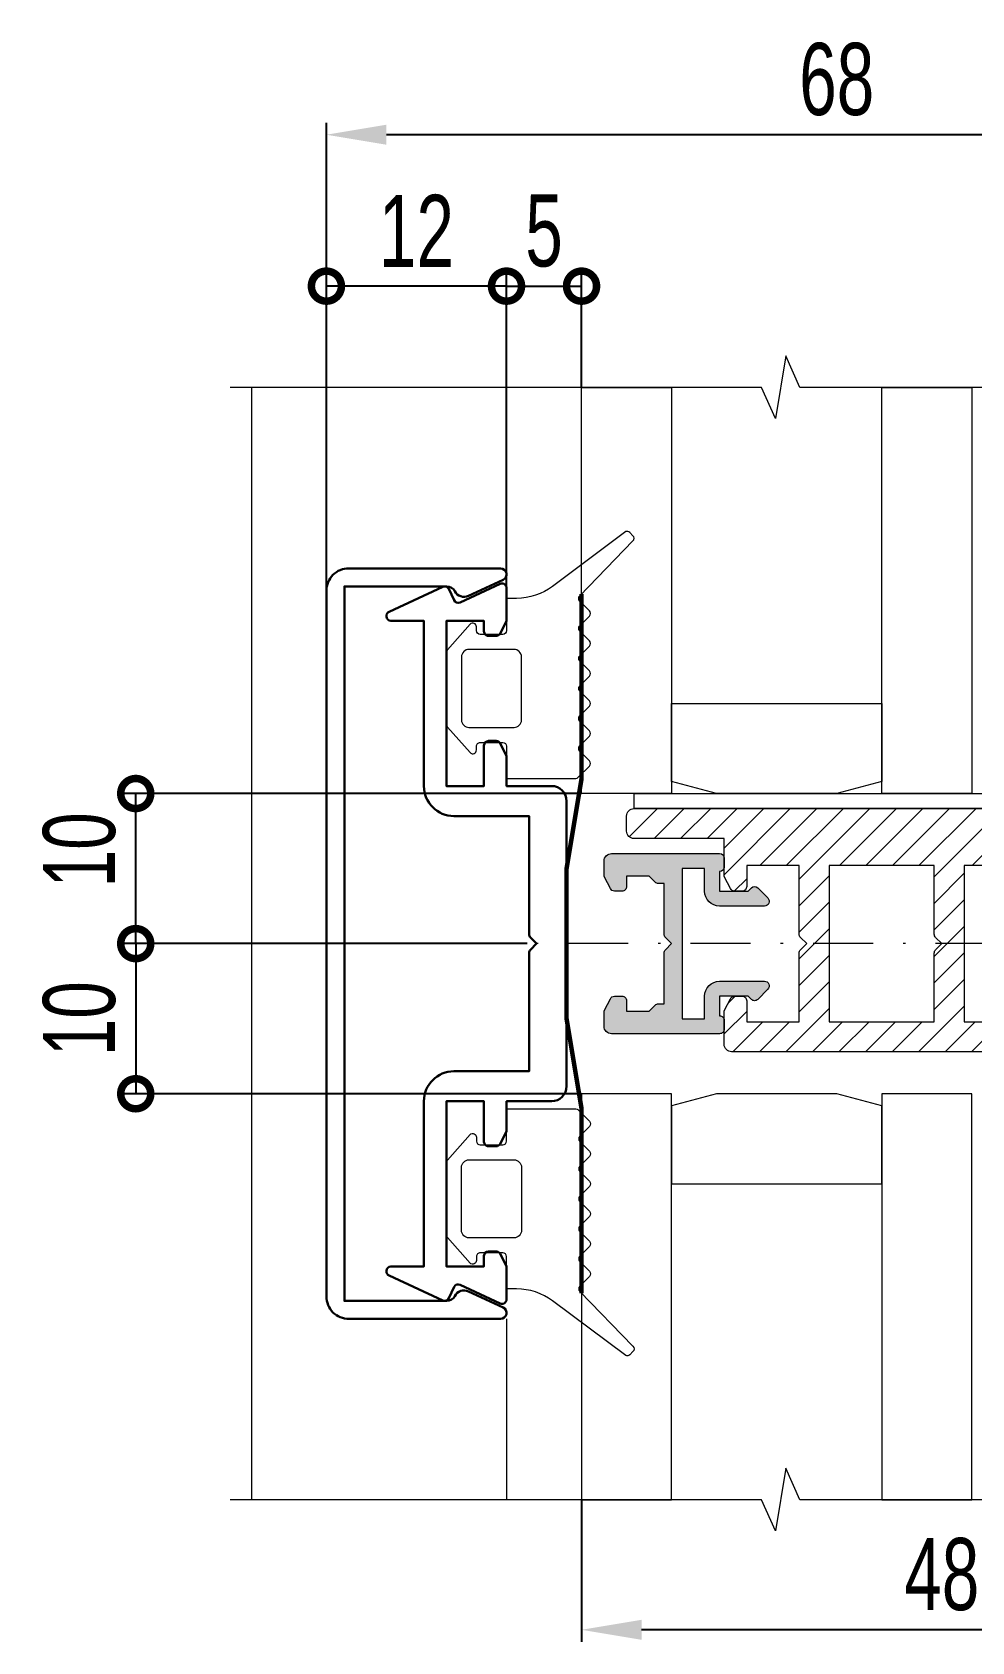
# Model space of a CAD drawing. Extents: x -37 to 8820, y -336 to 478.
# Drawn here: x 2422.2 to 2461.4, y 130.1 to 197.1 of the extents above; entities that cross this region are included whole.
import ezdxf

# ---------------------------------------------------------------- set-up
doc = ezdxf.new("R2010")
doc.units = 0
doc.header["$LTSCALE"] = 5
doc.linetypes.add('DASHDOT', pattern=[1, 0.5, -0.25, 0, -0.25])
doc.layers.get('0').update_dxf_attribs({"linetype": 'CONTINUOUS', "lineweight": 30})
doc.layers.get('DEFPOINTS').update_dxf_attribs({"linetype": 'CONTINUOUS'})
for name, color, linetype, lineweight in [('1', 6, 'DASHDOT', 13), ('Dimentions', 5, 'CONTINUOUS', 15), ('Glass', 5, 'CONTINUOUS', 20), ('Ал подклад', 7, 'CONTINUOUS', 20), ('Герлен', 7, 'CONTINUOUS', 60), ('Зигзаг', 1, 'CONTINUOUS', 15), ('Конструкции', 252, 'CONTINUOUS', 20), ('Подкладки', 1, 'CONTINUOUS', 20), ('Уплотнители', 1, 'CONTINUOUS', 20), ('Штриховка', 1, 'CONTINUOUS', 5)]:
    doc.layers.add(name, color=color, linetype=linetype, lineweight=lineweight)
doc.styles.add('3', font='RUSS.SHX', dxfattribs={"width": 0.7, "height": 3})
doc.dimstyles.new('MX1_6', dxfattribs={"dimtxt": 3, "dimasz": 2.5, "dimexe": 0.5, "dimexo": 0, "dimgap": 0.8, "dimtad": 1, "dimlfac": 1.6, "dimdsep": 46, "dimtxsty": '3', "dimcen": 0, "dimclrd": 256, "dimclre": 256, "dimclrt": 256, "dimaunit": 1, "dimadec": 0, "dimazin": 0, "dimtfac": 1, "dimtmove": 0, "dimatfit": 1, "dimfxl": 1, "dimtvp": 1, "dimtolj": 1, "dimtzin": 0, "dimarcsym": 0})

# ---------------------------------------------------------------- blocks, each defined once
blk = doc.blocks.new('_DotSmall')
at = {"color": 0, "linetype": 'ByBlock', "const_width": 0.5}
blk.add_lwpolyline([(-0.0625, 0, 1), (0.0625, 0, 1)], format="xyb", close=True, dxfattribs=at)
blk = doc.blocks.new('*D883')
at = {"layer": 'DEFPOINTS', "color": 0, "linetype": 'Continuous', "transparency": 16777216}
for p in [(2445.108084378975, 186.5015415027048), (2445.108084378975, 182.2825426567663), (2441.983084378984, 173.9398088152968)]:
    blk.add_point(p, dxfattribs=at)
at = {"layer": 'Dimentions', "linetype": 'Continuous', "lineweight": -2, "transparency": 16777216}
for p, q in [((2441.983084378984, 173.9398088152968), (2441.983084378984, 187.0015415027048)), ((2445.108084378975, 182.2825426567663), (2445.108084378975, 187.0015415027048)), ((2441.983084378984, 186.5015415027048), (2445.108084378975, 186.5015415027048))]:
    blk.add_line(p, q, dxfattribs=at)
at = {"layer": 'Dimentions', "linetype": 'Continuous', "lineweight": -2, "transparency": 16777216, "xscale": 2.5, "yscale": 2.5, "zscale": 2.5, "rotation": 180}
blk.add_blockref('_DotSmall', (2441.983084378984, 186.5015415027048), dxfattribs=at)
at = {"layer": 'Dimentions', "linetype": 'Continuous', "lineweight": -2, "transparency": 16777216, "xscale": 2.5, "yscale": 2.5, "zscale": 2.5}
blk.add_blockref('_DotSmall', (2445.108084378975, 186.5015415027048), dxfattribs=at)
at = {"layer": 'Dimentions', "linetype": 'Continuous', "transparency": 16777216, "insert": (2443.545584378979, 188.8015415027048), "char_height": 3, "attachment_point": 5, "style": '3'}
blk.add_mtext('\\A1;5', dxfattribs=at)
blk = doc.blocks.new('*D884')
at = {"layer": 'DEFPOINTS', "color": 0, "linetype": 'Continuous', "transparency": 16777216}
for p in [(2445.108084378975, 135.9720749738587), (2475.108084378988, 135.9720749738587), (2445.108084378975, 130.5602180244407)]:
    blk.add_point(p, dxfattribs=at)
at = {"layer": 'Dimentions', "linetype": 'Continuous', "lineweight": -2, "transparency": 16777216}
for p, q in [((2445.108084378975, 135.9720749738587), (2445.108084378975, 130.0602180244407)), ((2475.108084378988, 135.9720749738587), (2475.108084378988, 130.0602180244407)), ((2472.608084378987, 130.5602180244407), (2447.608084378975, 130.5602180244407))]:
    blk.add_line(p, q, dxfattribs=at)
at = {"layer": 'Dimentions', "linetype": 'Continuous', "transparency": 16777216}
for points in [[(2447.608084378975, 130.9768846911073), (2447.608084378975, 130.143551357774), (2445.108084378975, 130.5602180244407)], [(2472.608084378987, 130.9768846911073), (2472.608084378987, 130.143551357774), (2475.108084378988, 130.5602180244407)]]:
    blk.add_solid(points, dxfattribs=at)
at = {"layer": 'Dimentions', "linetype": 'Continuous', "transparency": 16777216, "insert": (2460.108084378981, 132.8602180244407), "char_height": 3, "attachment_point": 5, "style": '3'}
blk.add_mtext('\\A1;48', dxfattribs=at)
blk = doc.blocks.new('*D886')
at = {"layer": 'DEFPOINTS', "color": 0, "linetype": 'Continuous', "transparency": 16777216}
for p in [(2434.483084378987, 192.8056608351992), (2476.983084378987, 182.7403483057326), (2434.483084378987, 172.0639359575837)]:
    blk.add_point(p, dxfattribs=at)
at = {"layer": 'Dimentions', "linetype": 'Continuous', "lineweight": -2, "transparency": 16777216}
for p, q in [((2434.483084378987, 172.0639359575837), (2434.483084378987, 193.3056608351992)), ((2476.983084378987, 182.7403483057326), (2476.983084378987, 193.3056608351992)), ((2474.483084378988, 192.8056608351992), (2436.983084378987, 192.8056608351992))]:
    blk.add_line(p, q, dxfattribs=at)
at = {"layer": 'Dimentions', "linetype": 'Continuous', "transparency": 16777216}
for points in [[(2436.983084378987, 193.2223275018658), (2436.983084378987, 192.3889941685325), (2434.483084378987, 192.8056608351992)], [(2474.483084378988, 193.2223275018658), (2474.483084378988, 192.3889941685325), (2476.983084378987, 192.8056608351992)]]:
    blk.add_solid(points, dxfattribs=at)
at = {"layer": 'Dimentions', "linetype": 'Continuous', "transparency": 16777216, "insert": (2455.733084378988, 195.1056608351992), "char_height": 3, "attachment_point": 5, "style": '3'}
blk.add_mtext('\\A1;68', dxfattribs=at)
blk = doc.blocks.new('*D887')
at = {"layer": 'DEFPOINTS', "color": 0, "linetype": 'Continuous', "transparency": 16777216}
for p in [(2434.483084378987, 186.5015415027048), (2441.983084378991, 181.7261664365671), (2434.483084378987, 172.0639359575837)]:
    blk.add_point(p, dxfattribs=at)
at = {"layer": 'Dimentions', "linetype": 'Continuous', "lineweight": -2, "transparency": 16777216}
for p, q in [((2434.483084378987, 172.0639359575837), (2434.483084378987, 187.0015415027048)), ((2441.983084378991, 181.7261664365671), (2441.983084378991, 187.0015415027048)), ((2441.983084378991, 186.5015415027048), (2434.483084378987, 186.5015415027048))]:
    blk.add_line(p, q, dxfattribs=at)
at = {"layer": 'Dimentions', "linetype": 'Continuous', "lineweight": -2, "transparency": 16777216, "xscale": 2.5, "yscale": 2.5, "zscale": 2.5, "rotation": 180}
blk.add_blockref('_DotSmall', (2434.483084378987, 186.5015415027048), dxfattribs=at)
at = {"layer": 'Dimentions', "linetype": 'Continuous', "lineweight": -2, "transparency": 16777216, "xscale": 2.5, "yscale": 2.5, "zscale": 2.5}
blk.add_blockref('_DotSmall', (2441.983084378991, 186.5015415027048), dxfattribs=at)
at = {"layer": 'Dimentions', "linetype": 'Continuous', "transparency": 16777216, "insert": (2438.233084378989, 188.8015415027048), "char_height": 3, "attachment_point": 5, "style": '3'}
blk.add_mtext('\\A1;12', dxfattribs=at)
blk = doc.blocks.new('*D212')
at = {"layer": 'DEFPOINTS', "color": 0, "linetype": 'Continuous', "transparency": 16777216}
for p in [(2426.543661288451, 165.3773088152023), (2445.10808437899, 165.3773088152023), (2442.842272083398, 159.1273088153146)]:
    blk.add_point(p, dxfattribs=at)
at = {"layer": 'Dimentions', "linetype": 'Continuous', "lineweight": -2, "transparency": 16777216}
for p, q in [((2445.10808437899, 165.3773088152023), (2426.043661288451, 165.3773088152023)), ((2426.543661288451, 159.1273088153146), (2426.543661288451, 165.3773088152023)), ((2442.842272083398, 159.1273088153146), (2426.043661288451, 159.1273088153146))]:
    blk.add_line(p, q, dxfattribs=at)
at = {"layer": 'Dimentions', "linetype": 'Continuous', "lineweight": -2, "transparency": 16777216, "xscale": 2.5, "yscale": 2.5, "zscale": 2.5}
for p, rotation in [((2426.543661288451, 165.3773088152023), 90), ((2426.543661288451, 159.1273088153146), 270)]:
    blk.add_blockref('_DotSmall', p, dxfattribs=dict(at, rotation=rotation))
at = {"layer": 'Dimentions', "linetype": 'Continuous', "transparency": 16777216, "insert": (2424.200804145593, 163.0335588153145), "char_height": 3, "attachment_point": 5, "rotation": 90, "style": '3'}
blk.add_mtext('\\A1;10', dxfattribs=at)
blk = doc.blocks.new('*D213')
at = {"layer": 'DEFPOINTS', "color": 0, "linetype": 'Continuous', "transparency": 16777216}
for p in [(2442.842272083398, 159.1273088153146), (2426.543661288452, 152.8773088153328), (2445.108084378989, 152.8773088153328)]:
    blk.add_point(p, dxfattribs=at)
at = {"layer": 'Dimentions', "linetype": 'Continuous', "lineweight": -2, "transparency": 16777216}
for p, q in [((2442.842272083398, 159.1273088153146), (2426.043661288452, 159.1273088153146)), ((2426.543661288452, 159.1273088153146), (2426.543661288452, 152.8773088153328)), ((2445.108084378989, 152.8773088153328), (2426.043661288452, 152.8773088153328))]:
    blk.add_line(p, q, dxfattribs=at)
at = {"layer": 'Dimentions', "linetype": 'Continuous', "lineweight": -2, "transparency": 16777216, "xscale": 2.5, "yscale": 2.5, "zscale": 2.5}
for p, rotation in [((2426.543661288452, 159.1273088153146), 90), ((2426.543661288452, 152.8773088153328), 270)]:
    blk.add_blockref('_DotSmall', p, dxfattribs=dict(at, rotation=rotation))
at = {"layer": 'Dimentions', "linetype": 'Continuous', "transparency": 16777216, "insert": (2424.200804145594, 156.002308815323), "char_height": 3, "attachment_point": 5, "rotation": 90, "style": '3'}
blk.add_mtext('\\A1;10', dxfattribs=at)

msp = doc.modelspace()

# ---------------------------------------------------------------- hatches: boundary and pattern name
at = {"layer": 'Штриховка'}
h = msp.add_hatch(dxfattribs=at)
h.set_pattern_fill('ANSI31', color=256, scale=6.25, style=0)
h.set_pattern_definition([(45, (-3358.299020443585, 2552.882951822164), (-0.5524271728019902, 0.5524271728019903), [])])
edge = h.paths.add_edge_path(flags=16)
edge.add_line((2459.795584373554, 155.8773088153154), (2459.795584373554, 158.7371437723702))
edge.add_arc((2459.983084373554, 158.7371437723693), 0.1875, 134.9999999997052, 179.9999999997221, ccw=False)
edge.add_line((2459.850501852083, 158.8697262938424), (2460.108084373554, 159.1273088153154))
edge.add_line((2460.108084373554, 159.1273088153154), (2459.850501852083, 159.3848913367876))
edge.add_arc((2459.983084373555, 159.5174738582616), 0.1875000000011571, 180.0000000002779, 225.0000000002948, ccw=False)
edge.add_line((2459.795584373554, 159.5174738582607), (2459.795584373554, 162.377308815315))
edge.add_line((2459.795584373554, 162.377308815315), (2455.420584373554, 162.377308815315))
edge.add_line((2455.420584373554, 162.377308815315), (2455.420584373554, 155.877308815315))
edge.add_line((2455.420584373554, 155.877308815315), (2459.795584373554, 155.8773088153154))
edge = h.paths.add_edge_path(flags=16)
edge.add_arc((2465.608084373555, 159.5174738582602), 0.1875000000008355, 180.0000000002779, 225.0000000001965, ccw=False)
edge.add_line((2465.420584373554, 159.5174738582593), (2465.420584373554, 162.377308815315))
edge.add_line((2465.420584373554, 162.377308815315), (2461.045584373554, 162.377308815315))
edge.add_line((2461.045584373554, 162.377308815315), (2461.045584373554, 155.8773088153154))
edge.add_line((2461.045584373554, 155.8773088153154), (2465.420584373554, 155.8773088153154))
edge.add_line((2465.420584373554, 155.8773088153154), (2465.420584373554, 158.7371437723698))
edge.add_arc((2465.608084373554, 158.7371437723684), 0.1875, 134.9999999996069, 179.9999999995831, ccw=False)
edge.add_line((2465.475501852083, 158.8697262938419), (2465.733084373554, 159.1273088153141))
edge.add_line((2465.733084373554, 159.1273088153141), (2465.475501852083, 159.3848913367867))
edge = h.paths.add_edge_path()
edge.add_arc((2451.473965746445, 156.7523088153168), 0.1875000000001081, 90, 153.434948822922, ccw=False)
edge.add_line((2451.473965746445, 156.9398088153164), (2451.795584373554, 156.9398088153168))
edge.add_arc((2451.795584373554, 156.7523088153168), 0.1875, 0, 90, ccw=False)
edge.add_line((2451.983084373554, 156.7523088153168), (2451.983084373554, 155.877308815315))
edge.add_line((2451.983084373554, 155.877308815315), (2454.17058421044, 155.877308815315))
edge.add_line((2454.17058421044, 155.877308815315), (2454.170584373554, 158.7371437723702))
edge.add_arc((2454.358084373554, 158.7371437723693), 0.1875, 134.9999999997052, 179.9999999997221, ccw=False)
edge.add_line((2454.225501852083, 158.8697262938424), (2454.483084373554, 159.1273088153154))
edge.add_line((2454.483084373554, 159.1273088153154), (2454.225501852083, 159.3848913367876))
edge.add_arc((2454.358084373555, 159.5174738582611), 0.1875000000008355, 180.0000000002779, 225.0000000001965, ccw=False)
edge.add_line((2454.170584373554, 159.5174738582602), (2454.170584241534, 162.377308815315))
edge.add_line((2454.170584241534, 162.377308815315), (2451.983084373554, 162.377308815315))
edge.add_line((2451.983084373554, 162.377308815315), (2451.983084373554, 161.5023088153132))
edge.add_arc((2451.795584373554, 161.5023088153132), 0.1875, -90, 0, ccw=False)
edge.add_line((2451.795584373554, 161.3148088153136), (2451.473965746445, 161.3148088153136))
edge.add_arc((2451.473965746445, 161.5023088153141), 0.1875000000004547, 206.565051177078, 270, ccw=False)
edge.add_line((2451.306260648133, 161.4184562661578), (2451.065379275242, 161.9002190119388))
edge.add_arc((2451.233084373555, 161.9840715610955), 0.187500000001125, 180, 206.565051177078, ccw=False)
edge.add_line((2451.045584373555, 161.9840715610955), (2451.045584373555, 163.5023088153132))
edge.add_line((2451.045584373555, 163.5023088153132), (2447.295584373545, 163.5023088153136))
edge.add_arc((2447.295584373545, 163.8148088153136), 0.3125, 180, 270, ccw=False)
edge.add_line((2446.983084373545, 163.8148088153136), (2446.983084373545, 164.4398088153136))
edge.add_arc((2447.295584373545, 164.4398088153136), 0.3125, 90, 180, ccw=False)
edge.add_line((2447.295584373545, 164.7523088153136), (2476.983084373545, 164.7523088153132))
edge.add_arc((2476.983084373545, 166.0023088153132), 1.25, 270, 360)
edge.add_line((2478.233084373545, 166.0023088153132), (2478.233084373545, 166.8148088153159))
edge.add_arc((2478.545584373545, 166.8148088153159), 0.3125, 90, 180, ccw=False)
edge.add_line((2478.545584373545, 167.1273088153159), (2479.795584373545, 167.1273088153159))
edge.add_arc((2479.795584373545, 166.8148088153159), 0.3125, 0, 90, ccw=False)
edge.add_line((2480.108084373545, 166.8148088153159), (2480.10808439271, 165.1898088484829))
edge.add_arc((2477.29558439271, 165.1898088153146), 2.8125, -90, 6.757002779522736e-07, ccw=False)
edge.add_line((2477.29558439271, 162.3773088153145), (2466.670584373555, 162.377308815315))
edge.add_line((2466.670584373555, 162.377308815315), (2466.670584373555, 160.127308815315))
edge.add_line((2466.670584373555, 160.127308815315), (2470.358084373554, 160.127308815315))
edge.add_arc((2470.358084373554, 159.127308815315), 1, -89.99999457032482, 90, ccw=False)
edge.add_line((2470.35808446832, 158.127308815315), (2466.670584373555, 158.1273085843234))
edge.add_line((2466.670584373555, 158.1273085843234), (2466.670584373555, 155.8773088153154))
edge.add_line((2466.670584373555, 155.8773088153154), (2478.233083931324, 155.8773088153154))
edge.add_arc((2478.233083931324, 154.0023088153154), 1.875, 2.1522544102481334e-05, 90, ccw=False)
edge.add_line((2480.108083931324, 154.0023095196391), (2480.108084893899, 151.4398088153159))
edge.add_arc((2479.7955848939, 151.4398088153159), 0.3125, -90, 0, ccw=False)
edge.add_line((2479.7955848939, 151.1273088153159), (2479.1705847022, 151.1273088153159))
edge.add_arc((2479.1705847022, 151.4398088153159), 0.3125, 180.0000180767393, 270, ccw=False)
edge.add_line((2478.8580847022, 151.4398087167226), (2478.858083893736, 154.0023090125012))
edge.add_arc((2478.233083893736, 154.0023088153145), 0.6250000000000311, 1.80767393037e-05, 90)
edge.add_line((2478.233083893736, 154.627308815315), (2451.358084373554, 154.627308815315))
edge.add_arc((2451.358084373554, 154.939808815315), 0.3125, 180, 270, ccw=False)
edge.add_line((2451.045584373555, 154.939808815315), (2451.045584373555, 156.2705460695345))
edge.add_arc((2451.233084373555, 156.2705460695345), 0.1875000000009095, 153.434948822922, 180, ccw=False)
edge.add_line((2451.065379275242, 156.3543986186912), (2451.306260648133, 156.8361613644731))
h = msp.add_hatch(color=256, dxfattribs=at)
edge = h.paths.add_edge_path()
edge.add_line((2448.858084378997, 159.1273088153118), (2448.600501857525, 159.3848913367849))
edge.add_arc((2448.733084378997, 159.517473858258), 0.1874999999998709, 180.0000000002779, 225.0000000002948, ccw=False)
edge.add_line((2448.545584378996, 159.5174738582571), (2448.545584378996, 161.6273088153123))
edge.add_line((2448.545584378996, 161.6273088153123), (2448.310749421934, 161.6273088153136))
edge.add_arc((2448.310749421934, 161.814808815315), 0.1875000000013642, 225.0000000003931, 270.0000000002779, ccw=False)
edge.add_line((2448.178166900461, 161.6822262938406), (2447.920584378989, 161.9398088153132))
edge.add_line((2447.920584378989, 161.9398088153132), (2446.983084378989, 161.9398088153136))
edge.add_line((2446.983084378989, 161.9398088153136), (2446.983084378989, 161.5023088153132))
edge.add_arc((2446.795584378989, 161.5023088153132), 0.1875, -90, 0, ccw=False)
edge.add_line((2446.795584378989, 161.3148088153132), (2446.473965751878, 161.3148088153136))
edge.add_arc((2446.473965751879, 161.5023088153123), 0.1874999999986357, 206.5650511768294, 269.99999999972204, ccw=False)
edge.add_line((2446.306260653567, 161.4184562661573), (2446.065379280677, 161.9002190119383))
edge.add_arc((2446.233084378989, 161.9840715610946), 0.1874999999992947, 180.000000000139, 206.5650511772023, ccw=False)
edge.add_line((2446.045584378989, 161.9840715610942), (2446.045584378989, 162.5648088153132))
edge.add_arc((2446.358084378989, 162.5648088153123), 0.3124999999990905, 89.99999999983322, 179.9999999998333, ccw=False)
edge.add_line((2446.358084378989, 162.8773088153118), (2450.858084378996, 162.8773088153118))
edge.add_arc((2450.858084378996, 162.6898088153118), 0.1875, 0, 90, ccw=False)
edge.add_line((2451.045584378997, 162.6898088153118), (2451.045584378997, 162.3148088153123))
edge.add_arc((2450.858084378996, 162.3148088153123), 0.1875, -90, 0, ccw=False)
edge.add_line((2450.858084378996, 162.1273088153123), (2450.858084378996, 161.3148088153118))
edge.add_line((2450.858084378996, 161.3148088153118), (2452.045584378997, 161.3148088153118))
edge.add_line((2452.045584378997, 161.3148088153118), (2452.178166900468, 161.4473913367844))
edge.add_arc((2452.310749421941, 161.3148088153118), 0.1875000000001924, 45, 135, ccw=False)
edge.add_line((2452.443331943414, 161.4473913367844), (2452.862526117238, 161.0281971629604))
edge.add_arc((2452.722361074293, 160.8880321200151), 0.198223304703748, -90, 45, ccw=False)
edge.add_line((2452.722361074293, 160.6898088153118), (2450.858084378996, 160.6898088153118))
edge.add_arc((2450.858084378996, 161.3148088153118), 0.625, 180, 270, ccw=False)
edge.add_line((2450.233084378997, 161.3148088153118), (2450.233084378997, 162.2523088153118))
edge.add_line((2450.233084378997, 162.2523088153118), (2449.295584378996, 162.2523088153118))
edge.add_line((2449.295584378996, 162.2523088153118), (2449.295584378996, 156.0023088153118))
edge.add_line((2449.295584378996, 156.0023088153118), (2450.233084378997, 156.0023088153118))
edge.add_line((2450.233084378997, 156.0023088153118), (2450.233084378997, 156.9398088153118))
edge.add_arc((2450.858084378996, 156.9398088153118), 0.625, 90, 180, ccw=False)
edge.add_line((2450.858084378996, 157.5648088153118), (2452.722361074293, 157.5648088153118))
edge.add_arc((2452.722361074293, 157.3665855106085), 0.1982233047033333, -44.999999999907004, 90, ccw=False)
edge.add_line((2452.862526117238, 157.2264204676637), (2452.443331943414, 156.8072262938397))
edge.add_arc((2452.310749421941, 156.9398088153123), 0.1875000000001924, 225, 315, ccw=False)
edge.add_line((2452.178166900468, 156.8072262938397), (2452.045584378997, 156.9398088153118))
edge.add_line((2452.045584378997, 156.9398088153118), (2450.858084378996, 156.9398088153118))
edge.add_line((2450.858084378996, 156.9398088153118), (2450.858084378996, 156.1273088153118))
edge.add_arc((2450.858084378996, 155.9398088153118), 0.1875, 0, 90, ccw=False)
edge.add_line((2451.045584378997, 155.9398088153118), (2451.045584378999, 155.5648088153132))
edge.add_arc((2450.858084378998, 155.5648088153118), 0.1875, -90, 4.16889633925166e-10, ccw=False)
edge.add_line((2450.858084378998, 155.3773088153118), (2446.358084378989, 155.3773088153136))
edge.add_arc((2446.358084378989, 155.6898088153136), 0.3125, 180, 270, ccw=False)
edge.add_line((2446.045584378989, 155.6898088153136), (2446.045584378989, 156.2705460695317))
edge.add_arc((2446.23308437899, 156.2705460695317), 0.1875000000009095, 153.434948822922, 180, ccw=False)
edge.add_line((2446.065379280677, 156.3543986186885), (2446.306260653567, 156.8361613644695))
edge.add_arc((2446.473965751879, 156.7523088153145), 0.1874999999986846, 90.00000000027791, 153.4349488231706, ccw=False)
edge.add_line((2446.473965751878, 156.9398088153136), (2446.795584378989, 156.9398088153136))
edge.add_arc((2446.795584378989, 156.7523088153141), 0.1874999999995452, 0, 90, ccw=False)
edge.add_line((2446.983084378989, 156.7523088153141), (2446.983084378989, 156.3148088153132))
edge.add_line((2446.983084378989, 156.3148088153132), (2447.920584378989, 156.3148088153132))
edge.add_line((2447.920584378989, 156.3148088153132), (2448.178166900461, 156.5723913367853))
edge.add_arc((2448.310749421934, 156.4398088153114), 0.1875000000018002, 90, 134.9999999999017, ccw=False)
edge.add_line((2448.310749421934, 156.6273088153132), (2448.545584378996, 156.6273088153132))
edge.add_line((2448.545584378996, 156.6273088153132), (2448.545584378996, 158.7371437723666))
edge.add_arc((2448.733084378997, 158.7371437723657), 0.1875000000009095, 134.9999999997052, 179.9999999997221, ccw=False)
edge.add_line((2448.600501857525, 158.8697262938397), (2448.858084378997, 159.1273088153118))

# ---------------------------------------------------------------- linework, layer by layer
for points in [[(2434.483084378987, 144.439808815315), (2434.483084378987, 173.8148088153141, -0.4142135623731006), (2435.420584378988, 174.7523088153141), (2441.733084378987, 174.7523088153141, -0.8025848516716022), (2441.838738944423, 174.2757318685546), (2440.402063611403, 173.6057991584855, -0.4015594422234812), (2439.829053034571, 173.8003857383912, 0.279739281223065), (2439.496382959723, 174.0023088153141), (2435.233084378987, 174.0023088153141), (2435.233084378987, 144.2523088153145), (2439.496382959723, 144.2523088153145, 0.279739281223065), (2439.829053034571, 144.4542318922379, -0.4015594422234812), (2440.402063611403, 144.6488184721436), (2441.838738944423, 143.978885762074, -0.8025848516716022), (2441.733084378987, 143.502308815315), (2435.420584378988, 143.502308815315, -0.4142135623731006)], [(2439.329150732703, 144.2698761052449, 0.4142135623730883), (2439.578324366848, 144.3605678912379), (2439.798332150219, 144.8323761052445, -0.4142135623730147), (2440.047505784367, 144.9230678912379), (2441.716343454911, 144.1448761052445, 0.5486187866266384), (2441.983084378988, 144.3148088153141), (2441.983084378988, 145.6455460695331, 0.1164338214658533), (2441.9632894773, 145.7293986186889), (2441.722408104409, 146.2111613644704, 0.2840790438404192), (2441.554703006097, 146.3148088153141), (2441.233084378988, 146.3148088153141, 0.4142135623730951), (2441.045584378987, 146.1273088153141), (2441.045584378987, 145.6898088153141), (2439.483084378987, 145.6898088153141), (2439.483084378987, 152.5648088153141), (2441.045584378987, 152.5648088153141), (2441.045584378987, 150.8773088153141, 0.4142135623730951), (2441.233084378988, 150.6898088153141), (2441.554703006097, 150.6898088153141, 0.2840790438404195), (2441.722408104409, 150.7934562661578), (2441.9632894773, 151.2752190119392, 0.1164338214657995), (2441.983084378988, 151.3590715610955), (2441.983084378988, 152.5648088153141), (2443.858084378988, 152.5648088153141, 0.414213562373069), (2444.483084378987, 153.1898088153141), (2444.483084378987, 165.0648088153141, 0.4142135623730701), (2443.858084378988, 165.6898088153141), (2441.983084378988, 165.6898088153136), (2441.983084378988, 166.8955460695331, 0.116433821465798), (2441.9632894773, 166.9793986186889), (2441.722408104409, 167.4611613644704, 0.2840790438404168), (2441.554703006097, 167.5648088153141), (2441.233084378988, 167.5648088153141, 0.4142135623730951), (2441.045584378987, 167.3773088153141), (2441.045584378987, 165.6898088153141), (2439.483084378987, 165.6898088153141), (2439.483084378987, 172.5648088153141), (2441.045584378987, 172.5648088153141), (2441.045584378987, 172.1273088153141, 0.4142135623730951), (2441.233084378988, 171.9398088153141), (2441.554703006097, 171.9398088153141, 0.2840790438404166), (2441.722408104409, 172.0434562661578), (2441.9632894773, 172.5252190119388, 0.1164338214658603), (2441.983084378988, 172.6090715610955), (2441.983084378988, 173.9398088153141, 0.5486187866266258), (2441.716343454911, 174.1097415253832), (2440.047505784367, 173.3315497393908, -0.4142135623730012), (2439.798332150219, 173.4222415253837), (2439.578324366848, 173.8940497393903, 0.4142135623730747), (2439.329150732703, 173.9847415253837), (2437.091343454911, 172.9412348542748, 0.2914734195861182), (2436.983084378987, 172.7713021442052), (2436.983084378987, 172.7523088153141, 0.4142135623731233), (2437.170584378987, 172.5648088153141), (2438.545584378987, 172.5648088153141), (2438.545584378987, 165.6898088153141, 0.4142135623730284), (2439.795584378988, 164.4398088153141), (2442.920584378987, 164.4398088153141), (2442.920584378987, 159.5174738582589, 0.1989123673797095), (2442.975501857516, 159.3848913367867), (2443.233084378988, 159.1273088153141), (2442.975501857516, 158.8697262938419, 0.1989123673797164), (2442.920584378987, 158.7371437723698), (2442.920584378987, 153.8148088153141), (2439.795584378988, 153.8148088153141, 0.4142135623730284), (2438.545584378987, 152.5648088153141), (2438.545584378987, 145.6898088153141), (2437.170584378987, 145.6898088153141, 0.4142135623731232), (2436.983084378987, 145.5023088153141), (2436.983084378987, 145.4833154864229, 0.2914734195861226), (2437.091343454911, 145.3133827763533)]]:
    msp.add_lwpolyline(points, format="xyb", close=True)
at = {"layer": '1'}
msp.add_line((2487.848213000705, 159.127308815315), (2434.483084378987, 159.1273088153141), dxfattribs=at)
at = {"layer": 'Glass'}
for points in [[(2448.858084378825, 182.2825426567712), (2448.858084378989, 165.3773088152022), (2445.108084378989, 165.3773088152022), (2445.108084378825, 182.2825426567712)], [(2461.358084378824, 182.2825426567712), (2461.358084378989, 165.3773088153141), (2457.60808437899, 165.3773088153141), (2457.608084378825, 182.2825426567712)], [(2448.858084379029, 165.8797135510024), (2448.858084379029, 169.1273088151931), (2457.608084378933, 169.1273088152459), (2457.608084378933, 165.8797135510551), (2455.733084378933, 165.3773088152459), (2450.733084378567, 165.3773088153168)], [(2448.858084378824, 135.9720749738587), (2448.858084378989, 152.8773088153327), (2445.108084378988, 152.8773088153327), (2445.108084378824, 135.9720749738587)], [(2448.858084379028, 152.3749040795326), (2448.858084379028, 149.1273088153418), (2457.608084378932, 149.1273088152891), (2457.608084378932, 152.3749040794798), (2455.733084378932, 152.8773088152891), (2450.733084378566, 152.8773088152181)], [(2461.358084378824, 135.9720749738587), (2461.358084378988, 152.8773088152209), (2457.608084378988, 152.8773088152209), (2457.608084378824, 135.9720749738587)]]:
    msp.add_lwpolyline(points, close=True, dxfattribs=at)
at = {"layer": 'Ал подклад', "color": 0}
msp.add_lwpolyline([(2478.233083893736, 154.627308815315), (2451.358084373554, 154.627308815315, -0.4142135623730951), (2451.045584373555, 154.939808815315), (2451.045584373555, 156.2705460695345, -0.1164338214658102), (2451.065379275242, 156.3543986186912), (2451.306260648133, 156.8361613644731, -0.2840790438403004), (2451.473965746445, 156.9398088153164), (2451.795584373554, 156.9398088153168, -0.4142135623733169), (2451.983084373554, 156.7523088153168), (2451.983084373554, 155.877308815315), (2454.17058421044, 155.877308815315), (2454.170584373554, 158.7371437723702, -0.1989123673795979), (2454.225501852083, 158.8697262938424), (2454.483084373554, 159.1273088153154), (2454.225501852083, 159.3848913367876, -0.1989123673795859), (2454.170584373554, 159.5174738582602), (2454.170584241534, 162.377308815315), (2451.983084373554, 162.377308815315), (2451.983084373554, 161.5023088153132, -0.4142135623733169), (2451.795584373554, 161.3148088153136), (2451.473965746445, 161.3148088153136, -0.2840790438403002), (2451.306260648133, 161.4184562661578), (2451.065379275242, 161.9002190119388, -0.1164338214658102), (2451.045584373555, 161.9840715610955), (2451.045584373555, 163.5023088153132), (2447.295584373545, 163.5023088153136, -0.4142135623730951), (2446.983084373545, 163.8148088153136), (2446.983084373545, 164.4398088153136, -0.4142135623730951), (2447.295584373545, 164.7523088153136), (2476.983084373545, 164.7523088153132, 0.4142135623730951)], format="xyb", dxfattribs=at)
for points in [[(2459.795584373554, 155.8773088153154), (2459.795584373554, 158.7371437723702, -0.1989123673796266), (2459.850501852083, 158.8697262938424), (2460.108084373554, 159.1273088153154), (2459.850501852083, 159.3848913367876, -0.1989123673795717), (2459.795584373554, 159.5174738582607), (2459.795584373554, 162.377308815315), (2455.420584373554, 162.377308815315), (2455.420584373554, 155.877308815315)], [(2465.475501852083, 159.3848913367867, -0.1989123673795567), (2465.420584373554, 159.5174738582593), (2465.420584373554, 162.377308815315), (2461.045584373554, 162.377308815315), (2461.045584373554, 155.8773088153154), (2465.420584373554, 155.8773088153154), (2465.420584373554, 158.7371437723698, -0.1989123673796002), (2465.475501852083, 158.8697262938419), (2465.733084373554, 159.1273088153141)]]:
    msp.add_lwpolyline(points, format="xyb", close=True, dxfattribs=at)
at = {"layer": 'Герлен', "ltscale": 2, "const_width": 0.1875}
msp.add_lwpolyline([(2445.108084378988, 144.5648435779405), (2445.108084378988, 152.2523088153155), (2444.483084378987, 156.0023088153141), (2444.483084378987, 162.2523088153141), (2445.108084378988, 166.002308815315), (2445.108084378988, 173.6897740526895)], dxfattribs=at)
at = {"layer": 'Зигзаг'}
for points in [[(2488.565253869924, 182.2825426567712), (2454.197804591258, 182.2825426567712), (2453.616954620463, 183.6004390879518), (2453.181317142366, 180.9877392551864), (2452.598820195162, 182.2825426567712), (2430.478311511639, 182.2825426567712)], [(2488.565253869924, 135.9720749738587), (2454.197804591258, 135.9720749738587), (2453.616954620463, 137.2899714050393), (2453.181317142366, 134.6772715722738), (2452.598820195162, 135.9720749738587), (2430.478311511639, 135.9720749738587)]]:
    msp.add_lwpolyline(points, dxfattribs=at)
at = {"layer": 'Конструкции'}
for p, q in [((2441.983084378993, 182.2825426567708), (2441.983084378993, 174.7523088153091)), ((2441.983084378991, 143.5023088153136), (2441.983084378991, 135.9720749738601))]:
    msp.add_line(p, q, dxfattribs=at)
msp.add_lwpolyline([(2431.358084378991, 182.2825426567717), (2431.358084378991, 135.9720749738587)], dxfattribs=at)
at = {"layer": 'Подкладки'}
msp.add_lwpolyline([(2447.295584378985, 165.3773088153141), (2474.170584378983, 165.3773088153145), (2474.170584378984, 164.752286592746), (2447.295584378984, 164.752286592746)], close=True, dxfattribs=at)
at = {"layer": 'Уплотнители'}
for points in [[(2440.733084378988, 167.3460588153186, -0.4142135623730951), (2440.889334378987, 167.5023088153186), (2441.826834378987, 167.5023088153186, -0.4142135623730951), (2441.983084378988, 167.3460588153186), (2441.983084378988, 166.0023088153182), (2444.871028552648, 166.0023088153182, 0.1989123673352304), (2444.959416900281, 166.0389204676551), (2445.437319813547, 166.5168233807583, 0.4142135619067565), (2445.437319813724, 166.7377942497026), (2445.033290682316, 167.1418233825727, -0.4142135619062034), (2445.03329068214, 167.362794251517), (2445.437319813545, 167.7668233825727, 0.4142135619112647), (2445.43731981372, 167.9877942515188), (2445.0332906823, 168.3918233825727, -0.4142135618642688), (2445.033290682108, 168.6127942515011), (2445.437319813398, 169.0168233825727, 0.4142135623019409), (2445.437319813425, 169.2377942516666), (2445.033290682742, 169.6418233807583, -0.4142135630358015), (2445.033290682993, 169.8627942501282), (2445.437319813372, 170.26682337843, 0.4142135623730951), (2445.437319813372, 170.4877942475507), (2445.033290682117, 170.8918233809133, -0.4142135624637165), (2445.033290682651, 171.1127942500682), (2445.437319813372, 171.51682337843, 0.4142135623730958), (2445.437319813372, 171.7377942475507), (2445.033290681977, 172.1418233813458, -0.4142135625653189), (2445.03329068255, 172.3627942505388), (2445.437319813372, 172.76682337843, 0.4142135623730951), (2445.437319813372, 172.9877942475507), (2445.033290682048, 173.3918233810084, -0.4142135618530923), (2445.033290682349, 173.6127942499322), (2447.247598944426, 175.89182337843, 0.4142135623730951), (2447.247598944426, 176.1127942475507), (2447.116276538627, 176.2441166548644, 0.2925382143430558), (2446.951774641112, 176.2802473329432), (2443.898580556761, 173.9994482206623, -0.1617877531424436), (2442.402402279158, 173.5023088153182), (2441.983084378988, 173.5023088153182), (2441.983084378988, 172.1585588153186, -0.4142135623730948), (2441.826834378987, 172.0023088153186), (2440.889334378987, 172.0023088153186, -0.4142135623730951), (2440.733084378988, 172.1585588153186), (2440.733084378988, 172.3148088153186, 0.6685866648355444), (2440.466224372667, 172.4251695375053), (2439.528724372667, 171.3605519011673, 0.1986191920077149), (2439.483084378987, 171.2501911789797), (2439.483084378987, 168.2544264516566, 0.1986191920077149), (2439.528724372667, 168.1440657294699), (2440.466224372667, 167.0794480931315, 0.668586664835515), (2440.733084378988, 167.1898088153177)], [(2440.108084378988, 171.0648088153186), (2440.108084378988, 168.4398088153186, 0.4142135623730951), (2440.420584378987, 168.1273088153186), (2442.295584378987, 168.1273088153186, 0.4142135623730951), (2442.608084378987, 168.4398088153186), (2442.608084378987, 171.0648088153186, 0.4142135623730951), (2442.295584378987, 171.3773088153186), (2440.420584378987, 171.3773088153186, 0.4142135623730951)], [(2440.733084378988, 150.9085588153155, 0.4142135623730951), (2440.889334378987, 150.7523088153154), (2441.826834378987, 150.7523088153154, 0.4142135623730951), (2441.983084378988, 150.9085588153155), (2441.983084378988, 152.2523088153155), (2444.871028552646, 152.2523088153155, -0.1989123673352304), (2444.959416900281, 152.2156971629795), (2445.437319813547, 151.7377942498763, -0.4142135619067565), (2445.437319813722, 151.5168233809311), (2445.033290682316, 151.1127942480618, 0.4142135619062034), (2445.03329068214, 150.8918233791166), (2445.437319813545, 150.4877942480618, -0.4142135619112647), (2445.43731981372, 150.2668233791148), (2445.0332906823, 149.8627942480618, 0.4142135618642688), (2445.033290682108, 149.6418233791321), (2445.437319813398, 149.2377942480618, -0.4142135623019409), (2445.437319813425, 149.0168233789675), (2445.033290682742, 148.6127942498763, 0.4142135630358015), (2445.033290682993, 148.391823380505), (2445.43731981337, 147.9877942522046, -0.4142135623730951), (2445.43731981337, 147.7668233830834), (2445.033290682117, 147.3627942497207, 0.4142135624637165), (2445.033290682651, 147.1418233805659), (2445.43731981337, 146.7377942522046, -0.4142135623730958), (2445.43731981337, 146.5168233830834), (2445.033290681977, 146.1127942492883, 0.4142135625653189), (2445.03329068255, 145.8918233800952), (2445.43731981337, 145.4877942522046, -0.4142135623730951), (2445.43731981337, 145.2668233830834), (2445.033290682046, 144.8627942496262, 0.4142135618530923), (2445.033290682349, 144.641823380701), (2447.247598944426, 142.3627942522046, -0.4142135623730951), (2447.247598944426, 142.1418233830834), (2447.116276538627, 142.0105009757692, -0.2925382143430558), (2446.951774641111, 141.9743702976905), (2443.898580556761, 144.2551694099713, 0.1617877531424436), (2442.402402279158, 144.7523088153154), (2441.983084378988, 144.7523088153154), (2441.983084378988, 146.0960588153159, 0.4142135623730948), (2441.826834378987, 146.2523088153159), (2440.889334378987, 146.2523088153159, 0.4142135623730951), (2440.733084378988, 146.0960588153159), (2440.733084378988, 145.9398088153159, -0.6685866648355444), (2440.466224372665, 145.8294480931288), (2439.528724372665, 146.8940657294672, -0.1986191920077149), (2439.483084378987, 147.0044264516539), (2439.483084378987, 150.000191178977, -0.1986191920077149), (2439.528724372665, 150.1105519011642), (2440.466224372665, 151.1751695375026, -0.668586664835515), (2440.733084378988, 151.0648088153154)], [(2440.108084378988, 147.1898088153159), (2440.108084378988, 149.8148088153155, -0.4142135623730951), (2440.420584378987, 150.1273088153155), (2442.295584378987, 150.1273088153155, -0.4142135623730951), (2442.608084378987, 149.8148088153155), (2442.608084378987, 147.1898088153159, -0.4142135623730951), (2442.295584378987, 146.8773088153159), (2440.420584378987, 146.8773088153159, -0.4142135623730951)]]:
    msp.add_lwpolyline(points, format="xyb", close=True, dxfattribs=at)
msp.add_lwpolyline([(2448.858084378997, 159.1273088153118), (2448.600501857525, 159.3848913367849, -0.1989123673796534), (2448.545584378996, 159.5174738582571), (2448.545584378996, 161.6273088153123), (2448.310749421934, 161.6273088153136, -0.1989123673792402), (2448.178166900461, 161.6822262938406), (2447.920584378989, 161.9398088153132), (2446.983084378989, 161.9398088153136), (2446.983084378989, 161.5023088153132, -0.4142135623734279), (2446.795584378989, 161.3148088153132), (2446.473965751878, 161.3148088153136, -0.2840790438402074), (2446.306260653567, 161.4184562661573), (2446.065379280677, 161.9002190119383, -0.1164338214657435), (2446.045584378989, 161.9840715610942), (2446.045584378989, 162.5648088153132, -0.414213562373195), (2446.358084378989, 162.8773088153118), (2450.858084378996, 162.8773088153118, -0.4142135623730397), (2451.045584378997, 162.6898088153118), (2451.045584378997, 162.3148088153123, -0.414213562373123), (2450.858084378996, 162.1273088153123), (2450.858084378996, 161.3148088153118), (2452.045584378997, 161.3148088153118), (2452.178166900468, 161.4473913367844, -0.4142135623730951), (2452.443331943414, 161.4473913367844), (2452.862526117238, 161.0281971629604, -0.6681786379192989), (2452.722361074293, 160.6898088153118), (2450.858084378996, 160.6898088153118, -0.4142135623730951), (2450.233084378997, 161.3148088153118), (2450.233084378997, 162.2523088153118), (2449.295584378996, 162.2523088153118), (2449.295584378996, 156.0023088153118), (2450.233084378997, 156.0023088153118), (2450.233084378997, 156.9398088153118, -0.4142135623730951), (2450.858084378996, 157.5648088153118), (2452.722361074293, 157.5648088153118, -0.6681786379192988), (2452.862526117238, 157.2264204676637), (2452.443331943414, 156.8072262938397, -0.4142135623730951), (2452.178166900468, 156.8072262938397), (2452.045584378997, 156.9398088153118), (2450.858084378996, 156.9398088153118), (2450.858084378996, 156.1273088153118, -0.4142135623731506), (2451.045584378997, 155.9398088153118), (2451.045584378999, 155.5648088153132, -0.4142135623750097), (2450.858084378998, 155.3773088153118), (2446.358084378989, 155.3773088153136, -0.4142135623729619), (2446.045584378989, 155.6898088153136), (2446.045584378989, 156.2705460695317, -0.1164338214658003), (2446.065379280677, 156.3543986186885), (2446.306260653567, 156.8361613644695, -0.2840790438402317), (2446.473965751878, 156.9398088153136), (2446.795584378989, 156.9398088153136, -0.4142135623732062), (2446.983084378989, 156.7523088153141), (2446.983084378989, 156.3148088153132), (2447.920584378989, 156.3148088153132), (2448.178166900461, 156.5723913367853, -0.1989123673795331), (2448.310749421934, 156.6273088153132), (2448.545584378996, 156.6273088153132), (2448.545584378996, 158.7371437723666, -0.1989123673796235), (2448.600501857525, 158.8697262938397), (2448.858084378997, 159.1273088153118)], format="xyb", dxfattribs=at)

# ---------------------------------------------------------------- dimensions: what is measured, and where the dimension line sits
at = {"layer": 'Dimentions', "linetype": 'Continuous'}
for base, p1, p2, picture, middle in [((2434.483084378987, 192.8056608351992), (2476.983084378987, 182.7403483057326), (2434.483084378987, 172.0639359575837), '*D886', (2455.733084378988, 195.1056608351992)), ((2445.108084378975, 130.5602180244407), (2475.108084378988, 135.9720749738587), (2445.108084378975, 135.9720749738587), '*D884', (2460.108084378981, 132.8602180244407))]:
    dim = msp.add_linear_dim(base=base, p1=p1, p2=p2, dimstyle='MX1_6', dxfattribs=at)
    dim.commit()
    dim.dimension.update_dxf_attribs({"geometry": picture, "text_midpoint": middle})
for base, p1, p2, picture, middle in [((2434.483084378987, 186.5015415027048), (2441.983084378991, 181.7261664365671), (2434.483084378987, 172.0639359575837), '*D887', (2438.233084378989, 188.8015415027048)), ((2445.108084378975, 186.5015415027048), (2441.983084378984, 173.9398088152968), (2445.108084378975, 182.2825426567663), '*D883', (2443.545584378979, 188.8015415027048))]:
    dim = msp.add_linear_dim(base=base, p1=p1, p2=p2, dimstyle='MX1_6', override={"dimdec": 0, "dimblk1": 'DotSmall', "dimblk2": 'DotSmall', "dimsah": 1}, dxfattribs=at)
    dim.commit()
    dim.dimension.update_dxf_attribs({"geometry": picture, "text_midpoint": middle})
dim = msp.add_linear_dim(base=(2426.543661288451, 165.3773088152023), p1=(2442.842272083398, 159.1273088153145), p2=(2445.108084378989, 165.3773088152022), angle=90, dimstyle='MX1_6', override={"dimdec": 1, "dimblk1": 'DotSmall', "dimblk2": 'DotSmall', "dimsah": 1}, dxfattribs=at)
dim.commit()
dim.dimension.update_dxf_attribs({"geometry": '*D212', "text_midpoint": (2426.54366128845, 163.0335588153145), "dimtype": 160})
dim = msp.add_linear_dim(base=(2426.543661288452, 152.8773088153328), p1=(2442.842272083398, 159.1273088153145), p2=(2445.108084378988, 152.8773088153327), angle=90, dimstyle='MX1_6', override={"dimdec": 1, "dimblk1": 'DotSmall', "dimblk2": 'DotSmall', "dimsah": 1}, dxfattribs=at)
dim.commit()
dim.dimension.update_dxf_attribs({"geometry": '*D213', "text_midpoint": (2424.200804145594, 156.002308815323)})

doc.saveas('drawing.dxf')
